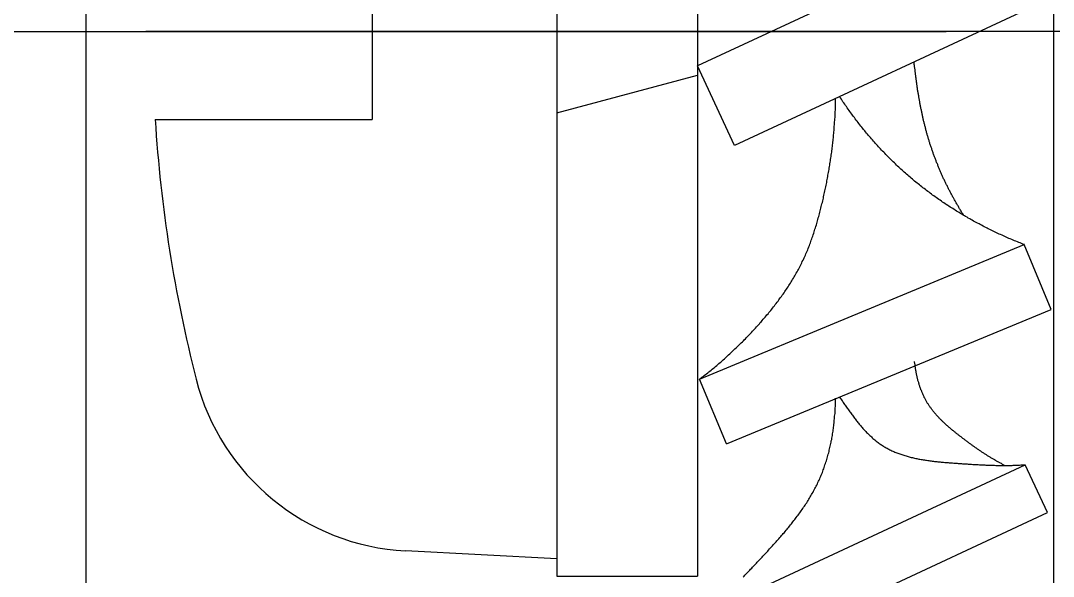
# Model space of a CAD drawing. Extents: x -653 to 8, y -59 to 438.
# Drawn here: x -479.83 to -473.96, y 9.46 to 12.62 of the extents above; entities that cross this region are included whole.
import ezdxf

# ---------------------------------------------------------------- set-up
doc = ezdxf.new("R2010")
doc.units = 0
doc.linetypes.add('CENTER', pattern=[12, 7.5, -1.5, 1.5, -1.5])
doc.linetypes.add('CONTINOUS', pattern=[0])
doc.layers.get('0').update_dxf_attribs({"linetype": 'CONTINUOUS'})
doc.layers.add('CENTER', color=1, linetype='CENTER')

msp = doc.modelspace()

# ---------------------------------------------------------------- linework, layer by layer
at = {"color": 7, "linetype": 'CONTINOUS'}
for p, q in [((-473.9572, 68.0609), (-473.9572, -7.9391)), ((-479.4572, -1.1891), (-479.4572, 26.3109)), ((-476.7811, 15.6609), (-476.7811, 9.4609)), ((-475.9811, 15.6609), (-475.9811, 9.4609)), ((-476.7811, 15.5609), (-476.7811, 9.5609)), ((-474.1685, 13.2101), (-475.9811, 12.3648)), ((-477.8311, 13.0609), (-477.8311, 12.0609)), ((-473.9572, 12.7569), (-475.7698, 11.9117)), ((-475.7698, 11.9117), (-475.9811, 12.3648)), ((-476.7811, 12.099), (-475.9811, 12.3134)), ((-479.0655, 12.0609), (-477.8311, 12.0609)), ((-475.9691, 10.5834), (-474.1222, 11.3485)), ((-473.9691, 10.9789), (-474.1222, 11.3485)), ((-475.8161, 10.2139), (-473.9691, 10.9789)), ((-475.8161, 10.2139), (-475.9691, 10.5834)), ((-475.9475, 9.2427), (-474.1175, 10.0961)), ((-473.9908, 9.8242), (-474.1175, 10.0961)), ((-475.8207, 8.9708), (-473.9908, 9.8242)), ((-476.7811, 9.5609), (-477.6411, 9.6059)), ((-476.7811, 9.4609), (-475.9811, 9.4609))]:
    msp.add_line(p, q, dxfattribs=at)
at = {"color": 7}
for points in [[(-474.467, 11.5147, 0), (-474.469, 11.5188, 0), (-474.472, 11.5229, 0), (-474.475, 11.527, 0), (-474.477, 11.5311, 0), (-474.48, 11.5353, 0), (-474.482, 11.5394, 0), (-474.485, 11.5436, 0), (-474.487, 11.5477, 0), (-474.49, 11.5519, 0), (-474.492, 11.556, 0), (-474.495, 11.5602, 0), (-474.497, 11.5644, 0), (-474.499, 11.5686, 0), (-474.502, 11.5728, 0), (-474.504, 11.577, 0), (-474.507, 11.5812, 0), (-474.509, 11.5854, 0), (-474.512, 11.5896, 0), (-474.514, 11.5938, 0), (-474.516, 11.5981, 0), (-474.519, 11.6023, 0), (-474.521, 11.6065, 0), (-474.523, 11.6108, 0), (-474.526, 11.615, 0), (-474.528, 11.6193, 0), (-474.53, 11.6236, 0), (-474.533, 11.6278, 0), (-474.535, 11.6321, 0), (-474.537, 11.6364, 0), (-474.54, 11.6407, 0), (-474.542, 11.645, 0), (-474.544, 11.6493, 0), (-474.546, 11.6536, 0), (-474.549, 11.6579, 0), (-474.551, 11.6622, 0), (-474.553, 11.6666, 0), (-474.555, 11.6709, 0), (-474.557, 11.6752, 0), (-474.559, 11.6796, 0), (-474.562, 11.6839, 0), (-474.564, 11.6883, 0), (-474.566, 11.6927, 0), (-474.568, 11.697, 0), (-474.57, 11.7014, 0), (-474.572, 11.7058, 0), (-474.574, 11.7102, 0), (-474.576, 11.7146, 0), (-474.579, 11.719, 0), (-474.581, 11.7234, 0), (-474.583, 11.7278, 0), (-474.585, 11.7322, 0), (-474.587, 11.7366, 0), (-474.589, 11.741, 0), (-474.591, 11.7454, 0), (-474.593, 11.7499, 0), (-474.595, 11.7543, 0), (-474.597, 11.7588, 0), (-474.599, 11.7632, 0), (-474.6, 11.7677, 0), (-474.602, 11.7721, 0), (-474.604, 11.7766, 0), (-474.606, 11.7811, 0), (-474.608, 11.7855, 0), (-474.61, 11.79, 0), (-474.612, 11.7945, 0), (-474.614, 11.799, 0), (-474.615, 11.8035, 0), (-474.617, 11.808, 0), (-474.619, 11.8125, 0), (-474.621, 11.817, 0), (-474.623, 11.8215, 0), (-474.624, 11.826, 0), (-474.626, 11.8306, 0), (-474.628, 11.8351, 0), (-474.63, 11.8396, 0), (-474.631, 11.8442, 0), (-474.633, 11.8487, 0), (-474.635, 11.8533, 0), (-474.636, 11.8578, 0), (-474.638, 11.8624, 0), (-474.64, 11.8669, 0), (-474.641, 11.8715, 0), (-474.643, 11.8761, 0), (-474.645, 11.8807, 0), (-474.646, 11.8852, 0), (-474.648, 11.8898, 0), (-474.649, 11.8944, 0), (-474.651, 11.899, 0), (-474.653, 11.9036, 0), (-474.654, 11.9082, 0), (-474.656, 11.9128, 0), (-474.657, 11.9174, 0), (-474.659, 11.922, 0), (-474.66, 11.9267, 0), (-474.661, 11.9313, 0), (-474.663, 11.9359, 0), (-474.664, 11.9405, 0), (-474.666, 11.9452, 0), (-474.667, 11.9498, 0), (-474.669, 11.9545, 0), (-474.67, 11.9591, 0), (-474.671, 11.9638, 0), (-474.673, 11.9684, 0), (-474.674, 11.9731, 0), (-474.675, 11.9777, 0), (-474.677, 11.9824, 0), (-474.678, 11.9871, 0), (-474.679, 11.9917, 0), (-474.68, 11.9964, 0), (-474.682, 12.0011, 0), (-474.683, 12.0058, 0), (-474.684, 12.0105, 0), (-474.685, 12.0152, 0), (-474.687, 12.0199, 0), (-474.688, 12.0246, 0), (-474.689, 12.0293, 0), (-474.69, 12.034, 0), (-474.691, 12.0387, 0), (-474.692, 12.0434, 0), (-474.694, 12.0481, 0), (-474.695, 12.0528, 0), (-474.696, 12.0575, 0), (-474.697, 12.0623, 0), (-474.698, 12.067, 0), (-474.699, 12.0717, 0), (-474.7, 12.0764, 0), (-474.701, 12.0812, 0), (-474.702, 12.0859, 0), (-474.703, 12.0906, 0), (-474.704, 12.0954, 0), (-474.705, 12.1001, 0), (-474.706, 12.1049, 0), (-474.707, 12.1096, 0), (-474.708, 12.1144, 0), (-474.709, 12.1191, 0), (-474.71, 12.1239, 0), (-474.711, 12.1286, 0), (-474.712, 12.1334, 0), (-474.713, 12.1382, 0), (-474.714, 12.1429, 0), (-474.715, 12.1477, 0), (-474.716, 12.1525, 0), (-474.717, 12.1572, 0), (-474.717, 12.162, 0), (-474.718, 12.1668, 0), (-474.719, 12.1716, 0), (-474.72, 12.1763, 0), (-474.721, 12.1811, 0), (-474.722, 12.1859, 0), (-474.722, 12.1907, 0), (-474.723, 12.1955, 0), (-474.724, 12.2002, 0), (-474.725, 12.205, 0), (-474.726, 12.2098, 0), (-474.726, 12.2146, 0), (-474.727, 12.2194, 0), (-474.728, 12.2242, 0), (-474.729, 12.229, 0), (-474.729, 12.2338, 0), (-474.73, 12.2386, 0), (-474.731, 12.2434, 0), (-474.732, 12.2482, 0), (-474.732, 12.253, 0), (-474.733, 12.2578, 0), (-474.734, 12.2626, 0), (-474.734, 12.2674, 0), (-474.735, 12.2722, 0), (-474.736, 12.277, 0), (-474.736, 12.2818, 0), (-474.737, 12.2866, 0), (-474.738, 12.2914, 0), (-474.738, 12.2962, 0), (-474.739, 12.301, 0), (-474.74, 12.3058, 0), (-474.74, 12.3106, 0), (-474.741, 12.3154, 0), (-474.741, 12.3202, 0), (-474.742, 12.3251, 0), (-474.743, 12.3299, 0), (-474.743, 12.3347, 0), (-474.744, 12.3395, 0), (-474.744, 12.3443, 0), (-474.745, 12.3491, 0), (-474.745, 12.3539, 0), (-474.746, 12.3587, 0), (-474.747, 12.3635, 0), (-474.747, 12.3684, 0), (-474.748, 12.3732, 0), (-474.748, 12.378, 0), (-474.749, 12.3828, 0), (-474.749, 12.3876, 0)], [(-475.969, 10.5834, 0), (-475.963, 10.5884, 0), (-475.956, 10.5934, 0), (-475.949, 10.5984, 0), (-475.943, 10.6034, 0), (-475.936, 10.6085, 0), (-475.93, 10.6136, 0), (-475.923, 10.6187, 0), (-475.917, 10.6238, 0), (-475.91, 10.629, 0), (-475.904, 10.6342, 0), (-475.898, 10.6394, 0), (-475.891, 10.6447, 0), (-475.885, 10.6499, 0), (-475.878, 10.6552, 0), (-475.872, 10.6606, 0), (-475.866, 10.6659, 0), (-475.86, 10.6713, 0), (-475.853, 10.6767, 0), (-475.847, 10.6821, 0), (-475.841, 10.6875, 0), (-475.835, 10.693, 0), (-475.828, 10.6985, 0), (-475.822, 10.704, 0), (-475.816, 10.7096, 0), (-475.81, 10.7151, 0), (-475.804, 10.7207, 0), (-475.798, 10.7263, 0), (-475.792, 10.732, 0), (-475.786, 10.7376, 0), (-475.78, 10.7433, 0), (-475.774, 10.749, 0), (-475.768, 10.7547, 0), (-475.762, 10.7605, 0), (-475.756, 10.7662, 0), (-475.75, 10.772, 0), (-475.744, 10.7778, 0), (-475.738, 10.7837, 0), (-475.732, 10.7895, 0), (-475.726, 10.7954, 0), (-475.72, 10.8013, 0), (-475.715, 10.8072, 0), (-475.709, 10.8131, 0), (-475.703, 10.8191, 0), (-475.697, 10.8251, 0), (-475.691, 10.8311, 0), (-475.686, 10.8371, 0), (-475.68, 10.8431, 0), (-475.674, 10.8492, 0), (-475.669, 10.8552, 0), (-475.663, 10.8613, 0), (-475.657, 10.8674, 0), (-475.652, 10.8736, 0), (-475.646, 10.8797, 0), (-475.64, 10.8859, 0), (-475.635, 10.8921, 0), (-475.629, 10.8983, 0), (-475.624, 10.9045, 0), (-475.618, 10.9108, 0), (-475.613, 10.917, 0), (-475.607, 10.9233, 0), (-475.602, 10.9296, 0), (-475.596, 10.936, 0), (-475.591, 10.9423, 0), (-475.586, 10.9487, 0), (-475.58, 10.9551, 0), (-475.575, 10.9615, 0), (-475.57, 10.9679, 0), (-475.564, 10.9744, 0), (-475.559, 10.9809, 0), (-475.554, 10.9874, 0), (-475.549, 10.9939, 0), (-475.544, 11.0004, 0), (-475.539, 11.007, 0), (-475.534, 11.0136, 0), (-475.528, 11.0202, 0), (-475.523, 11.0268, 0), (-475.518, 11.0335, 0), (-475.514, 11.0402, 0), (-475.509, 11.0469, 0), (-475.504, 11.0536, 0), (-475.499, 11.0603, 0), (-475.494, 11.0671, 0), (-475.489, 11.0739, 0), (-475.485, 11.0807, 0), (-475.48, 11.0876, 0), (-475.475, 11.0944, 0), (-475.471, 11.1013, 0), (-475.466, 11.1082, 0), (-475.462, 11.1152, 0), (-475.457, 11.1221, 0), (-475.453, 11.1291, 0), (-475.448, 11.1361, 0), (-475.444, 11.1431, 0), (-475.44, 11.1502, 0), (-475.435, 11.1573, 0), (-475.431, 11.1644, 0), (-475.427, 11.1715, 0), (-475.423, 11.1787, 0), (-475.419, 11.1859, 0), (-475.415, 11.1931, 0), (-475.411, 11.2003, 0), (-475.407, 11.2076, 0), (-475.403, 11.2148, 0), (-475.399, 11.2222, 0), (-475.396, 11.2295, 0), (-475.392, 11.2369, 0), (-475.388, 11.2443, 0), (-475.385, 11.2517, 0), (-475.381, 11.2591, 0), (-475.377, 11.2666, 0), (-475.374, 11.2741, 0), (-475.371, 11.2816, 0), (-475.367, 11.2891, 0), (-475.364, 11.2967, 0), (-475.361, 11.3043, 0), (-475.358, 11.3119, 0), (-475.354, 11.3195, 0), (-475.351, 11.3272, 0), (-475.348, 11.3349, 0), (-475.345, 11.3425, 0), (-475.342, 11.3503, 0), (-475.339, 11.358, 0), (-475.337, 11.3658, 0), (-475.334, 11.3735, 0), (-475.331, 11.3813, 0), (-475.328, 11.3891, 0), (-475.325, 11.397, 0), (-475.323, 11.4048, 0), (-475.32, 11.4127, 0), (-475.318, 11.4205, 0), (-475.315, 11.4284, 0), (-475.313, 11.4363, 0), (-475.31, 11.4442, 0), (-475.308, 11.4522, 0), (-475.305, 11.4601, 0), (-475.303, 11.4681, 0), (-475.301, 11.4761, 0), (-475.298, 11.484, 0), (-475.296, 11.492, 0), (-475.294, 11.5, 0), (-475.291, 11.5081, 0), (-475.289, 11.5161, 0), (-475.287, 11.5241, 0), (-475.285, 11.5322, 0), (-475.283, 11.5402, 0), (-475.281, 11.5483, 0), (-475.279, 11.5564, 0), (-475.277, 11.5644, 0), (-475.275, 11.5725, 0), (-475.273, 11.5806, 0), (-475.271, 11.5887, 0), (-475.269, 11.5968, 0), (-475.267, 11.6049, 0), (-475.265, 11.613, 0), (-475.264, 11.6211, 0), (-475.262, 11.6293, 0), (-475.26, 11.6374, 0), (-475.258, 11.6455, 0), (-475.256, 11.6536, 0), (-475.255, 11.6618, 0), (-475.253, 11.6699, 0), (-475.251, 11.678, 0), (-475.25, 11.6862, 0), (-475.248, 11.6943, 0), (-475.246, 11.7025, 0), (-475.245, 11.7106, 0), (-475.243, 11.7188, 0), (-475.242, 11.7269, 0), (-475.24, 11.7351, 0), (-475.239, 11.7433, 0), (-475.237, 11.7514, 0), (-475.236, 11.7596, 0), (-475.234, 11.7678, 0), (-475.233, 11.776, 0), (-475.232, 11.7841, 0), (-475.23, 11.7923, 0), (-475.229, 11.8005, 0), (-475.228, 11.8087, 0), (-475.226, 11.8169, 0), (-475.225, 11.8251, 0), (-475.224, 11.8333, 0), (-475.223, 11.8415, 0), (-475.221, 11.8497, 0), (-475.22, 11.8579, 0), (-475.219, 11.8661, 0), (-475.218, 11.8743, 0), (-475.217, 11.8825, 0), (-475.216, 11.8907, 0), (-475.215, 11.8989, 0), (-475.214, 11.9072, 0), (-475.213, 11.9154, 0), (-475.212, 11.9236, 0), (-475.211, 11.9318, 0), (-475.21, 11.9401, 0), (-475.209, 11.9483, 0), (-475.208, 11.9565, 0), (-475.208, 11.9647, 0), (-475.207, 11.973, 0), (-475.206, 11.9812, 0), (-475.205, 11.9895, 0), (-475.204, 11.9977, 0), (-475.204, 12.0059, 0), (-475.203, 12.0142, 0), (-475.203, 12.0224, 0), (-475.202, 12.0307, 0), (-475.201, 12.0389, 0), (-475.201, 12.0472, 0), (-475.2, 12.0554, 0), (-475.2, 12.0637, 0), (-475.199, 12.0719, 0), (-475.199, 12.0802, 0), (-475.198, 12.0884, 0), (-475.198, 12.0967, 0), (-475.198, 12.105, 0), (-475.197, 12.1132, 0), (-475.197, 12.1215, 0), (-475.197, 12.1298, 0), (-475.197, 12.138, 0), (-475.196, 12.1463, 0), (-475.196, 12.1545, 0), (-475.196, 12.1628, 0), (-475.196, 12.1711, 0), (-475.196, 12.1794, 0)], [(-474.122, 11.3485, 0), (-474.13, 11.3516, 0), (-474.138, 11.3547, 0), (-474.146, 11.3578, 0), (-474.154, 11.361, 0), (-474.162, 11.3642, 0), (-474.17, 11.3675, 0), (-474.178, 11.3707, 0), (-474.186, 11.3741, 0), (-474.194, 11.3774, 0), (-474.202, 11.3808, 0), (-474.21, 11.3841, 0), (-474.218, 11.3876, 0), (-474.225, 11.391, 0), (-474.233, 11.3945, 0), (-474.241, 11.398, 0), (-474.249, 11.4016, 0), (-474.257, 11.4051, 0), (-474.265, 11.4087, 0), (-474.272, 11.4124, 0), (-474.28, 11.416, 0), (-474.288, 11.4197, 0), (-474.296, 11.4234, 0), (-474.304, 11.4272, 0), (-474.311, 11.4309, 0), (-474.319, 11.4347, 0), (-474.327, 11.4386, 0), (-474.334, 11.4424, 0), (-474.342, 11.4463, 0), (-474.35, 11.4503, 0), (-474.357, 11.4542, 0), (-474.365, 11.4582, 0), (-474.373, 11.4622, 0), (-474.38, 11.4662, 0), (-474.388, 11.4703, 0), (-474.396, 11.4744, 0), (-474.403, 11.4785, 0), (-474.411, 11.4827, 0), (-474.418, 11.4869, 0), (-474.426, 11.4911, 0), (-474.433, 11.4953, 0), (-474.441, 11.4996, 0), (-474.448, 11.5039, 0), (-474.456, 11.5082, 0), (-474.463, 11.5126, 0), (-474.471, 11.5169, 0), (-474.478, 11.5214, 0), (-474.485, 11.5258, 0), (-474.493, 11.5303, 0), (-474.5, 11.5348, 0), (-474.508, 11.5393, 0), (-474.515, 11.5438, 0), (-474.522, 11.5484, 0), (-474.529, 11.553, 0), (-474.537, 11.5577, 0), (-474.544, 11.5623, 0), (-474.551, 11.567, 0), (-474.558, 11.5718, 0), (-474.566, 11.5765, 0), (-474.573, 11.5813, 0), (-474.58, 11.5861, 0), (-474.587, 11.5909, 0), (-474.594, 11.5958, 0), (-474.601, 11.6007, 0), (-474.608, 11.6056, 0), (-474.616, 11.6106, 0), (-474.623, 11.6156, 0), (-474.63, 11.6206, 0), (-474.637, 11.6256, 0), (-474.644, 11.6307, 0), (-474.651, 11.6357, 0), (-474.658, 11.6409, 0), (-474.664, 11.646, 0), (-474.671, 11.6512, 0), (-474.678, 11.6564, 0), (-474.685, 11.6616, 0), (-474.692, 11.6669, 0), (-474.699, 11.6722, 0), (-474.706, 11.6775, 0), (-474.712, 11.6828, 0), (-474.719, 11.6882, 0), (-474.726, 11.6936, 0), (-474.732, 11.699, 0), (-474.739, 11.7044, 0), (-474.746, 11.7099, 0), (-474.752, 11.7154, 0), (-474.759, 11.721, 0), (-474.766, 11.7265, 0), (-474.772, 11.7321, 0), (-474.779, 11.7377, 0), (-474.785, 11.7434, 0), (-474.792, 11.749, 0), (-474.798, 11.7547, 0), (-474.805, 11.7604, 0), (-474.811, 11.7662, 0), (-474.817, 11.772, 0), (-474.824, 11.7778, 0), (-474.83, 11.7836, 0), (-474.836, 11.7895, 0), (-474.843, 11.7954, 0), (-474.849, 11.8013, 0), (-474.855, 11.8072, 0), (-474.861, 11.8132, 0), (-474.868, 11.8191, 0), (-474.874, 11.8252, 0), (-474.88, 11.8312, 0), (-474.886, 11.8373, 0), (-474.892, 11.8433, 0), (-474.898, 11.8495, 0), (-474.904, 11.8556, 0), (-474.91, 11.8618, 0), (-474.916, 11.8679, 0), (-474.922, 11.8742, 0), (-474.928, 11.8804, 0), (-474.934, 11.8866, 0), (-474.94, 11.8929, 0), (-474.946, 11.8992, 0), (-474.951, 11.9056, 0), (-474.957, 11.9119, 0), (-474.963, 11.9183, 0), (-474.969, 11.9247, 0), (-474.975, 11.9311, 0), (-474.98, 11.9375, 0), (-474.986, 11.944, 0), (-474.992, 11.9505, 0), (-474.997, 11.957, 0), (-475.003, 11.9635, 0), (-475.008, 11.9701, 0), (-475.014, 11.9767, 0), (-475.019, 11.9832, 0), (-475.025, 11.9899, 0), (-475.03, 11.9965, 0), (-475.036, 12.0032, 0), (-475.041, 12.0098, 0), (-475.047, 12.0165, 0), (-475.052, 12.0233, 0), (-475.057, 12.03, 0), (-475.063, 12.0368, 0), (-475.068, 12.0435, 0), (-475.073, 12.0503, 0), (-475.078, 12.0571, 0), (-475.084, 12.064, 0), (-475.089, 12.0708, 0), (-475.094, 12.0777, 0), (-475.099, 12.0846, 0), (-475.104, 12.0915, 0), (-475.109, 12.0985, 0), (-475.114, 12.1054, 0), (-475.119, 12.1124, 0), (-475.124, 12.1194, 0), (-475.129, 12.1264, 0), (-475.134, 12.1334, 0), (-475.139, 12.1404, 0), (-475.144, 12.1475, 0), (-475.149, 12.1545, 0), (-475.154, 12.1616, 0), (-475.158, 12.1687, 0), (-475.163, 12.1759, 0), (-475.168, 12.183, 0), (-475.173, 12.1902, 0)], [(-474.231, 10.0902, 0), (-474.235, 10.0921, 0), (-474.238, 10.0941, 0), (-474.242, 10.0961, 0), (-474.246, 10.0981, 0), (-474.25, 10.1001, 0), (-474.253, 10.1021, 0), (-474.257, 10.1041, 0), (-474.261, 10.1061, 0), (-474.265, 10.1082, 0), (-474.268, 10.1103, 0), (-474.272, 10.1123, 0), (-474.276, 10.1144, 0), (-474.28, 10.1165, 0), (-474.283, 10.1187, 0), (-474.287, 10.1208, 0), (-474.291, 10.1229, 0), (-474.294, 10.1251, 0), (-474.298, 10.1273, 0), (-474.302, 10.1294, 0), (-474.305, 10.1316, 0), (-474.309, 10.1338, 0), (-474.313, 10.1361, 0), (-474.316, 10.1383, 0), (-474.32, 10.1405, 0), (-474.324, 10.1428, 0), (-474.327, 10.145, 0), (-474.331, 10.1473, 0), (-474.335, 10.1496, 0), (-474.338, 10.1519, 0), (-474.342, 10.1542, 0), (-474.345, 10.1565, 0), (-474.349, 10.1588, 0), (-474.352, 10.1612, 0), (-474.356, 10.1635, 0), (-474.36, 10.1659, 0), (-474.363, 10.1682, 0), (-474.367, 10.1706, 0), (-474.37, 10.173, 0), (-474.374, 10.1754, 0), (-474.377, 10.1778, 0), (-474.381, 10.1802, 0), (-474.384, 10.1826, 0), (-474.388, 10.1851, 0), (-474.392, 10.1875, 0), (-474.395, 10.19, 0), (-474.399, 10.1924, 0), (-474.402, 10.1949, 0), (-474.406, 10.1974, 0), (-474.409, 10.1999, 0), (-474.413, 10.2024, 0), (-474.416, 10.2049, 0), (-474.42, 10.2074, 0), (-474.423, 10.2099, 0), (-474.427, 10.2124, 0), (-474.43, 10.215, 0), (-474.434, 10.2175, 0), (-474.437, 10.2201, 0), (-474.44, 10.2226, 0), (-474.444, 10.2252, 0), (-474.447, 10.2278, 0), (-474.451, 10.2303, 0), (-474.454, 10.2329, 0), (-474.458, 10.2355, 0), (-474.461, 10.2381, 0), (-474.465, 10.2407, 0), (-474.468, 10.2433, 0), (-474.472, 10.246, 0), (-474.475, 10.2486, 0), (-474.478, 10.2512, 0), (-474.482, 10.2539, 0), (-474.485, 10.2565, 0), (-474.489, 10.2592, 0), (-474.492, 10.2618, 0), (-474.496, 10.2645, 0), (-474.499, 10.2672, 0), (-474.502, 10.2698, 0), (-474.506, 10.2725, 0), (-474.509, 10.2752, 0), (-474.513, 10.2779, 0), (-474.516, 10.2806, 0), (-474.519, 10.2834, 0), (-474.523, 10.2861, 0), (-474.526, 10.2888, 0), (-474.53, 10.2916, 0), (-474.533, 10.2943, 0), (-474.536, 10.2971, 0), (-474.54, 10.2999, 0), (-474.543, 10.3027, 0), (-474.546, 10.3055, 0), (-474.55, 10.3083, 0), (-474.553, 10.3111, 0), (-474.556, 10.314, 0), (-474.559, 10.3168, 0), (-474.563, 10.3197, 0), (-474.566, 10.3226, 0), (-474.569, 10.3255, 0), (-474.572, 10.3284, 0), (-474.575, 10.3313, 0), (-474.579, 10.3343, 0), (-474.582, 10.3372, 0), (-474.585, 10.3402, 0), (-474.588, 10.3432, 0), (-474.591, 10.3462, 0), (-474.594, 10.3492, 0), (-474.597, 10.3522, 0), (-474.6, 10.3553, 0), (-474.603, 10.3583, 0), (-474.606, 10.3614, 0), (-474.609, 10.3645, 0), (-474.612, 10.3676, 0), (-474.615, 10.3708, 0), (-474.618, 10.3739, 0), (-474.621, 10.3771, 0), (-474.624, 10.3803, 0), (-474.626, 10.3835, 0), (-474.629, 10.3868, 0), (-474.632, 10.39, 0), (-474.635, 10.3933, 0), (-474.637, 10.3966, 0), (-474.64, 10.3999, 0), (-474.643, 10.4033, 0), (-474.645, 10.4066, 0), (-474.648, 10.41, 0), (-474.65, 10.4134, 0), (-474.653, 10.4169, 0), (-474.655, 10.4203, 0), (-474.658, 10.4238, 0), (-474.66, 10.4273, 0), (-474.663, 10.4308, 0), (-474.665, 10.4344, 0), (-474.667, 10.438, 0), (-474.67, 10.4416, 0), (-474.672, 10.4452, 0), (-474.674, 10.4489, 0), (-474.676, 10.4525, 0), (-474.678, 10.4562, 0), (-474.681, 10.46, 0), (-474.683, 10.4637, 0), (-474.685, 10.4675, 0), (-474.687, 10.4713, 0), (-474.689, 10.4751, 0), (-474.691, 10.4789, 0), (-474.692, 10.4828, 0), (-474.694, 10.4867, 0), (-474.696, 10.4906, 0), (-474.698, 10.4945, 0), (-474.7, 10.4984, 0), (-474.701, 10.5024, 0), (-474.703, 10.5063, 0), (-474.705, 10.5103, 0), (-474.706, 10.5143, 0), (-474.708, 10.5184, 0), (-474.71, 10.5224, 0), (-474.711, 10.5264, 0), (-474.713, 10.5305, 0), (-474.714, 10.5346, 0), (-474.716, 10.5387, 0), (-474.717, 10.5428, 0), (-474.718, 10.5469, 0), (-474.72, 10.551, 0), (-474.721, 10.5552, 0), (-474.722, 10.5593, 0), (-474.723, 10.5635, 0), (-474.725, 10.5677, 0), (-474.726, 10.5718, 0), (-474.727, 10.576, 0), (-474.728, 10.5802, 0), (-474.729, 10.5845, 0), (-474.73, 10.5887, 0), (-474.731, 10.5929, 0), (-474.732, 10.5971, 0), (-474.733, 10.6014, 0), (-474.734, 10.6056, 0), (-474.735, 10.6099, 0), (-474.736, 10.6141, 0), (-474.737, 10.6184, 0), (-474.738, 10.6226, 0), (-474.738, 10.6269, 0), (-474.739, 10.6312, 0), (-474.74, 10.6354, 0), (-474.741, 10.6397, 0), (-474.741, 10.644, 0), (-474.742, 10.6483, 0), (-474.743, 10.6525, 0), (-474.743, 10.6568, 0), (-474.744, 10.6611, 0), (-474.744, 10.6654, 0), (-474.745, 10.6696, 0), (-474.745, 10.6739, 0), (-474.746, 10.6782, 0), (-474.746, 10.6824, 0)], [(-475.722, 9.4567, 0), (-475.716, 9.4623, 0), (-475.711, 9.4679, 0), (-475.706, 9.4735, 0), (-475.7, 9.4792, 0), (-475.695, 9.4848, 0), (-475.689, 9.4905, 0), (-475.684, 9.4961, 0), (-475.679, 9.5018, 0), (-475.673, 9.5074, 0), (-475.668, 9.5131, 0), (-475.662, 9.5188, 0), (-475.657, 9.5245, 0), (-475.652, 9.5302, 0), (-475.646, 9.5359, 0), (-475.641, 9.5416, 0), (-475.636, 9.5473, 0), (-475.63, 9.5531, 0), (-475.625, 9.5588, 0), (-475.619, 9.5645, 0), (-475.614, 9.5703, 0), (-475.609, 9.576, 0), (-475.603, 9.5818, 0), (-475.598, 9.5876, 0), (-475.593, 9.5933, 0), (-475.587, 9.5991, 0), (-475.582, 9.6049, 0), (-475.577, 9.6107, 0), (-475.571, 9.6165, 0), (-475.566, 9.6223, 0), (-475.561, 9.6281, 0), (-475.555, 9.634, 0), (-475.55, 9.6398, 0), (-475.545, 9.6457, 0), (-475.539, 9.6515, 0), (-475.534, 9.6574, 0), (-475.529, 9.6633, 0), (-475.524, 9.6692, 0), (-475.518, 9.6751, 0), (-475.513, 9.681, 0), (-475.508, 9.687, 0), (-475.503, 9.6929, 0), (-475.498, 9.6989, 0), (-475.493, 9.7049, 0), (-475.487, 9.7108, 0), (-475.482, 9.7169, 0), (-475.477, 9.7229, 0), (-475.472, 9.7289, 0), (-475.467, 9.735, 0), (-475.462, 9.741, 0), (-475.457, 9.7471, 0), (-475.452, 9.7532, 0), (-475.447, 9.7594, 0), (-475.442, 9.7655, 0), (-475.438, 9.7716, 0), (-475.433, 9.7778, 0), (-475.428, 9.784, 0), (-475.423, 9.7902, 0), (-475.419, 9.7965, 0), (-475.414, 9.8027, 0), (-475.409, 9.809, 0), (-475.405, 9.8153, 0), (-475.4, 9.8216, 0), (-475.395, 9.828, 0), (-475.391, 9.8343, 0), (-475.386, 9.8407, 0), (-475.382, 9.8471, 0), (-475.378, 9.8535, 0), (-475.373, 9.86, 0), (-475.369, 9.8665, 0), (-475.365, 9.873, 0), (-475.36, 9.8795, 0), (-475.356, 9.886, 0), (-475.352, 9.8926, 0), (-475.348, 9.8992, 0), (-475.344, 9.9058, 0), (-475.34, 9.9125, 0), (-475.336, 9.9192, 0), (-475.332, 9.9259, 0), (-475.328, 9.9326, 0), (-475.324, 9.9393, 0), (-475.321, 9.9461, 0), (-475.317, 9.9529, 0), (-475.313, 9.9598, 0), (-475.31, 9.9667, 0), (-475.306, 9.9736, 0), (-475.303, 9.9805, 0), (-475.299, 9.9875, 0), (-475.296, 9.9945, 0), (-475.293, 10.0015, 0), (-475.29, 10.0085, 0), (-475.286, 10.0156, 0), (-475.283, 10.0227, 0), (-475.28, 10.0299, 0), (-475.277, 10.0371, 0), (-475.274, 10.0443, 0), (-475.271, 10.0515, 0), (-475.269, 10.0588, 0), (-475.266, 10.0661, 0), (-475.263, 10.0734, 0), (-475.261, 10.0807, 0), (-475.258, 10.0881, 0), (-475.256, 10.0955, 0), (-475.253, 10.1029, 0), (-475.251, 10.1104, 0), (-475.248, 10.1178, 0), (-475.246, 10.1253, 0), (-475.244, 10.1328, 0), (-475.242, 10.1404, 0), (-475.24, 10.1479, 0), (-475.237, 10.1555, 0), (-475.235, 10.1631, 0), (-475.233, 10.1707, 0), (-475.232, 10.1783, 0), (-475.23, 10.1859, 0), (-475.228, 10.1936, 0), (-475.226, 10.2013, 0), (-475.225, 10.2089, 0), (-475.223, 10.2166, 0), (-475.221, 10.2244, 0), (-475.22, 10.2321, 0), (-475.218, 10.2398, 0), (-475.217, 10.2476, 0), (-475.215, 10.2553, 0), (-475.214, 10.2631, 0), (-475.213, 10.2709, 0), (-475.212, 10.2787, 0), (-475.21, 10.2865, 0), (-475.209, 10.2943, 0), (-475.208, 10.3021, 0), (-475.207, 10.3099, 0), (-475.206, 10.3177, 0), (-475.205, 10.3256, 0), (-475.204, 10.3334, 0), (-475.204, 10.3412, 0), (-475.203, 10.3491, 0), (-475.202, 10.3569, 0), (-475.201, 10.3647, 0), (-475.201, 10.3726, 0), (-475.2, 10.3804, 0), (-475.199, 10.3883, 0), (-475.199, 10.3961, 0), (-475.198, 10.404, 0), (-475.198, 10.4118, 0), (-475.198, 10.4196, 0), (-475.197, 10.4275, 0), (-475.197, 10.4353, 0), (-475.197, 10.4431, 0), (-475.196, 10.4509, 0), (-475.196, 10.4587, 0), (-475.196, 10.4665, 0), (-475.196, 10.4743, 0)], [(-475.173, 10.4808, 0), (-475.169, 10.4756, 0), (-475.166, 10.4705, 0), (-475.162, 10.4653, 0), (-475.159, 10.4601, 0), (-475.155, 10.4549, 0), (-475.152, 10.4497, 0), (-475.148, 10.4445, 0), (-475.145, 10.4392, 0), (-475.141, 10.434, 0), (-475.137, 10.4288, 0), (-475.134, 10.4236, 0), (-475.13, 10.4184, 0), (-475.126, 10.4132, 0), (-475.123, 10.408, 0), (-475.119, 10.4028, 0), (-475.115, 10.3976, 0), (-475.111, 10.3924, 0), (-475.108, 10.3873, 0), (-475.104, 10.3821, 0), (-475.1, 10.377, 0), (-475.096, 10.3719, 0), (-475.092, 10.3668, 0), (-475.088, 10.3617, 0), (-475.085, 10.3566, 0), (-475.081, 10.3516, 0), (-475.077, 10.3466, 0), (-475.073, 10.3416, 0), (-475.069, 10.3366, 0), (-475.065, 10.3317, 0), (-475.061, 10.3268, 0), (-475.057, 10.322, 0), (-475.052, 10.3171, 0), (-475.048, 10.3123, 0), (-475.044, 10.3076, 0), (-475.04, 10.3029, 0), (-475.036, 10.2982, 0), (-475.032, 10.2935, 0), (-475.027, 10.2889, 0), (-475.023, 10.2844, 0), (-475.019, 10.2799, 0), (-475.014, 10.2754, 0), (-475.01, 10.271, 0), (-475.005, 10.2667, 0), (-475.001, 10.2624, 0), (-474.996, 10.2581, 0), (-474.992, 10.2539, 0), (-474.987, 10.2498, 0), (-474.983, 10.2457, 0), (-474.978, 10.2417, 0), (-474.973, 10.2377, 0), (-474.968, 10.2338, 0), (-474.964, 10.23, 0), (-474.959, 10.2262, 0), (-474.954, 10.2225, 0), (-474.949, 10.2189, 0), (-474.944, 10.2153, 0), (-474.939, 10.2118, 0), (-474.934, 10.2084, 0), (-474.929, 10.2051, 0), (-474.924, 10.2018, 0), (-474.919, 10.1986, 0), (-474.913, 10.1955, 0), (-474.908, 10.1925, 0), (-474.903, 10.1895, 0), (-474.897, 10.1866, 0), (-474.892, 10.1838, 0), (-474.887, 10.1811, 0), (-474.881, 10.1784, 0), (-474.876, 10.1758, 0), (-474.87, 10.1732, 0), (-474.865, 10.1707, 0), (-474.859, 10.1683, 0), (-474.853, 10.166, 0), (-474.848, 10.1637, 0), (-474.842, 10.1615, 0), (-474.836, 10.1593, 0), (-474.83, 10.1572, 0), (-474.825, 10.1552, 0), (-474.819, 10.1532, 0), (-474.813, 10.1513, 0), (-474.807, 10.1494, 0), (-474.801, 10.1476, 0), (-474.795, 10.1458, 0), (-474.789, 10.1441, 0), (-474.783, 10.1424, 0), (-474.777, 10.1408, 0), (-474.771, 10.1392, 0), (-474.765, 10.1377, 0), (-474.759, 10.1363, 0), (-474.753, 10.1348, 0), (-474.747, 10.1335, 0), (-474.74, 10.1321, 0), (-474.734, 10.1309, 0), (-474.728, 10.1296, 0), (-474.722, 10.1284, 0), (-474.716, 10.1272, 0), (-474.709, 10.1261, 0), (-474.703, 10.125, 0), (-474.697, 10.124, 0), (-474.69, 10.1229, 0), (-474.684, 10.122, 0), (-474.678, 10.121, 0), (-474.671, 10.1201, 0), (-474.665, 10.1192, 0), (-474.659, 10.1183, 0), (-474.652, 10.1175, 0), (-474.646, 10.1167, 0), (-474.639, 10.1159, 0), (-474.633, 10.1152, 0), (-474.627, 10.1145, 0), (-474.62, 10.1138, 0), (-474.614, 10.1131, 0), (-474.607, 10.1124, 0), (-474.601, 10.1118, 0), (-474.595, 10.1112, 0), (-474.588, 10.1106, 0), (-474.582, 10.11, 0), (-474.575, 10.1095, 0), (-474.569, 10.1089, 0), (-474.562, 10.1084, 0), (-474.556, 10.1079, 0), (-474.549, 10.1074, 0), (-474.543, 10.1069, 0), (-474.537, 10.1064, 0), (-474.53, 10.1059, 0), (-474.524, 10.1054, 0), (-474.517, 10.105, 0), (-474.511, 10.1045, 0), (-474.504, 10.1041, 0), (-474.498, 10.1036, 0), (-474.492, 10.1032, 0), (-474.485, 10.1027, 0), (-474.479, 10.1023, 0), (-474.473, 10.1018, 0), (-474.466, 10.1014, 0), (-474.46, 10.101, 0), (-474.454, 10.1005, 0), (-474.447, 10.1001, 0), (-474.441, 10.0997, 0), (-474.435, 10.0993, 0), (-474.428, 10.0989, 0), (-474.422, 10.0985, 0), (-474.416, 10.0981, 0), (-474.409, 10.0977, 0), (-474.403, 10.0974, 0), (-474.397, 10.097, 0), (-474.391, 10.0966, 0), (-474.384, 10.0963, 0), (-474.378, 10.0959, 0), (-474.372, 10.0956, 0), (-474.366, 10.0953, 0), (-474.359, 10.095, 0), (-474.353, 10.0947, 0), (-474.347, 10.0944, 0), (-474.341, 10.0941, 0), (-474.334, 10.0939, 0), (-474.328, 10.0936, 0), (-474.322, 10.0934, 0), (-474.316, 10.0932, 0), (-474.31, 10.093, 0), (-474.303, 10.0928, 0), (-474.297, 10.0926, 0), (-474.291, 10.0925, 0), (-474.285, 10.0923, 0), (-474.279, 10.0922, 0), (-474.272, 10.0921, 0), (-474.266, 10.092, 0), (-474.26, 10.0919, 0), (-474.254, 10.0918, 0), (-474.248, 10.0918, 0), (-474.241, 10.0918, 0), (-474.235, 10.0918, 0), (-474.229, 10.0918, 0), (-474.223, 10.0919, 0), (-474.217, 10.0919, 0), (-474.211, 10.092, 0), (-474.204, 10.0921, 0), (-474.198, 10.0922, 0), (-474.192, 10.0924, 0), (-474.186, 10.0925, 0), (-474.18, 10.0927, 0), (-474.173, 10.093, 0), (-474.167, 10.0932, 0), (-474.161, 10.0935, 0), (-474.155, 10.0938, 0), (-474.149, 10.0941, 0), (-474.142, 10.0944, 0), (-474.136, 10.0948, 0), (-474.13, 10.0952, 0), (-474.124, 10.0956, 0), (-474.118, 10.0961, 0)]]:
    msp.add_polyline3d(points, dxfattribs=at)
at = {"color": 7, "linetype": 'CONTINOUS'}
for centre, radius, start, end in [((-471.0811, 12.5609), 8, 183.5833, 194.31603), ((-477.5731, 10.9042), 1.3, 194.31603, 266.99995)]:
    msp.add_arc(centre, radius, start, end, dxfattribs=at)
at = {"layer": 'CENTER', "color": 1, "linetype": 'CENTER'}
for p, q in [((-506.0666, 12.5609), (-470.9572, 12.5609)), ((-471.6179, 12.5609), (-479.7267, 12.5609))]:
    msp.add_line(p, q, dxfattribs=at)

doc.saveas('drawing.dxf')
